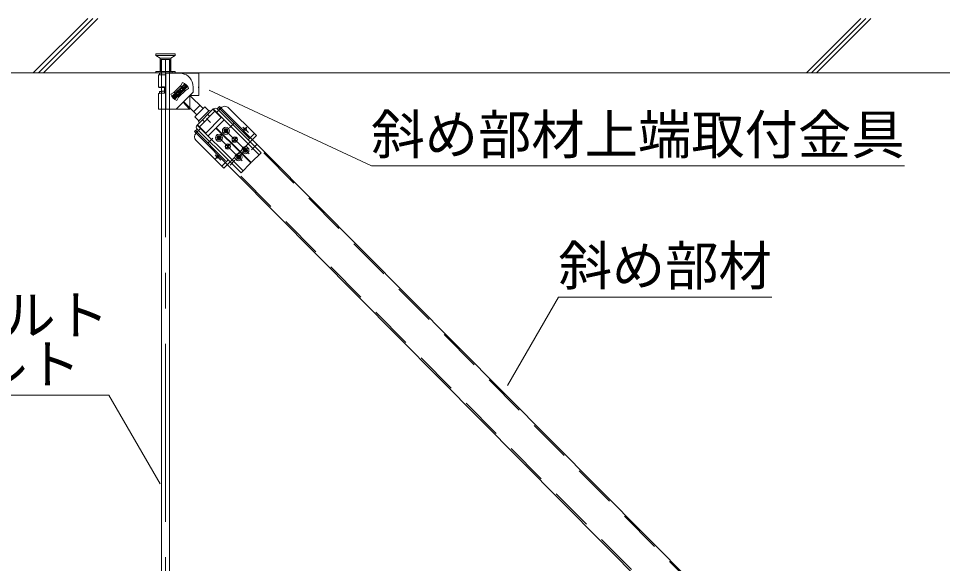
# Model space of a CAD drawing. Units: millimetres at full size, sheet at 1:40; details may follow other scales. Extents: x -7800 to 7800, y -5578 to 5485.
# Drawn here: x -7169 to -6129, y -708 to -95 of the extents above; entities that cross this region are included whole.
import ezdxf
from ezdxf.enums import TextEntityAlignment as Align

# ---------------------------------------------------------------- set-up
doc = ezdxf.new("R2010")
doc.units = ezdxf.units.MM
doc.header["$LTSCALE"] = 40
for name, pattern in [('CHAIN1', [8, 5, -1, 1, -1]), ('DASHED1', [1.8, 1.2, -0.6]), ('DOUBLE_CHAIN1', [8.8, 5, -1, 0.6, -0.6, 0.6, -1])]:
    doc.linetypes.add(name, pattern=pattern)
for name, color, linetype, lineweight in [('2-0_中心線', 4, 'CHAIN1', 9), ('2-1_吊り材', 4, 'DASHED1', 9), ('2-4_斜め部材', 3, 'DASHED1', 18), ('2-5_寸法', 3, 'Continuous', 18), ('2-6_文字', 3, 'Continuous', 18), ('2-7_金具', 4, 'DASHED1', 9), ('2-9_躯体', 4, 'DASHED1', 9)]:
    doc.layers.add(name, color=color, linetype=linetype, lineweight=lineweight)
doc.styles.add('ＭＳ ゴシック', font='')
doc.styles.get('ＭＳ ゴシック').set_extended_font_data('MS Gothic')

msp = doc.modelspace()

# ---------------------------------------------------------------- linework, layer by layer
at = {"layer": '2-0_中心線'}
msp.add_line((-7003.59, -141.16), (-7003.59, -1074.97), dxfattribs=at)
at = {"layer": '2-1_吊り材', "color": 3, "linetype": 'Continuous', "lineweight": 18}
for p, q in [((-7008.09, -156.26), (-7008.09, -978.76)), ((-6999.09, -156.26), (-6999.09, -978.76))]:
    msp.add_line(p, q, dxfattribs=at)
at = {"layer": '2-4_斜め部材'}
for p, q in [((-6943.76, -195.08), (-6129.77, -1014.78)), ((-6969.7, -221.19), (-6155.88, -1040.71))]:
    msp.add_line(p, q, dxfattribs=at)
at = {"layer": '2-5_寸法'}
for p, q in [((-6942.63, -193.96), (-6128.63, -1013.65)), ((-6970.84, -222.32), (-6157.02, -1041.84))]:
    msp.add_line(p, q, dxfattribs=at)
at = {"layer": '2-6_文字'}
for p, q in [((-7011.29, -158.57), (-7011.29, -172.38)), ((-7010.29, -156.57), (-7010.29, -158.4)), ((-7006.74, -156.26), (-7008.73, -156.26)), ((-7008.09, -158.78), (-7008.09, -158.78)), ((-7003.09, -156.26), (-7006.74, -156.26)), ((-7003.09, -156.26), (-6999.09, -156.26)), ((-7003.09, -156.57), (-6987.59, -156.57)), ((-7003.09, -195.29), (-7003.09, -158.22)), ((-6987.59, -156.57), (-6966.09, -156.57)), ((-6966.09, -181.52), (-6966.09, -156.57)), ((-7004.59, -172.03), (-7004.54, -179.03)), ((-6996.33, -182.59), (-6982, -168.36)), ((-6994.92, -182.6), (-6982.01, -169.77)), ((-6986.38, -170.49), (-6994.16, -178.27)), ((-6978.83, -171.55), (-6993.16, -185.79)), ((-6980.24, -171.55), (-6993.16, -184.37)), ((-6987.58, -177.07), (-6989.34, -175.3)), ((-6981, -175.87), (-6988.78, -183.65)), ((-6987.58, -177.07), (-6985.81, -175.31)), ((-6986.77, -170.89), (-6981.32, -176.19)), ((-6986.38, -170.49), (-6984.4, -167.07)), ((-6984.03, -173.55), (-6981.62, -171.15)), ((-6982.01, -169.77), (-6982, -168.36)), ((-6982.01, -169.77), (-6980.24, -171.55)), ((-6982, -168.36), (-6978.83, -171.55)), ((-6981, -175.87), (-6977.58, -173.89)), ((-6980.24, -171.55), (-6978.83, -171.55)), ((-6972.57, -178.03), (-6972.57, -171.57)), ((-6966.09, -172.07), (-6966.39, -172.07)), ((-6966.09, -181.52), (-6966.09, -173.07)), ((-7011.29, -179.38), (-7011.29, -196.83)), ((-7010.29, -177.17), (-7010.29, -179.21)), ((-6994.16, -178.27), (-6997.59, -180.25)), ((-6993.16, -185.79), (-6996.33, -182.59)), ((-6994.92, -182.6), (-6996.33, -182.59)), ((-6993.16, -184.37), (-6994.92, -182.6)), ((-6993.74, -177.85), (-6988.5, -183.37)), ((-6991.13, -180.6), (-6993.54, -182.99)), ((-6993.16, -184.37), (-6993.16, -185.79)), ((-6972.58, -178.05), (-6991.69, -197.15)), ((-6988.78, -183.65), (-6990.76, -187.08)), ((-6987.58, -177.07), (-6989.36, -178.83)), ((-6987.58, -177.07), (-6985.82, -178.85)), ((-6976.17, -181.47), (-6961.36, -196.38)), ((-6966.09, -181.52), (-6976.08, -181.52)), ((-6976.08, -181.52), (-6976.08, -197.15)), ((-6974.15, -181.52), (-6975.16, -180.62)), ((-7003.09, -197.15), (-7003.09, -195.29)), ((-7003.09, -197.15), (-6976.08, -197.15)), ((-6976.61, -197.15), (-6983.77, -189.23)), ((-6983.08, -188.71), (-6968.46, -203.43)), ((-6971.98, -199.88), (-6964.88, -192.84)), ((-6949.99, -196.82), (-6967.97, -214.9)), ((-6950.34, -197.17), (-6940.98, -206.48)), ((-6942.63, -193.96), (-6945.46, -196.8)), ((-6945.46, -196.8), (-6908.38, -233.69)), ((-6940.98, -195.55), (-6943.83, -198.43)), ((-6932.49, -195.53), (-6901.29, -226.56)), ((-6966.07, -210.08), (-6970.58, -205.54)), ((-6966.04, -210.11), (-6954.74, -198.78)), ((-6940.98, -206.48), (-6958.26, -223.85)), ((-6957.44, -207.43), (-6952.93, -211.97)), ((-6947.72, -199.07), (-6948.07, -199.43)), ((-6947.72, -199.07), (-6910.64, -235.96)), ((-6967.62, -214.54), (-6958.26, -223.85)), ((-6965.7, -217.15), (-6965.35, -216.8)), ((-6965.7, -217.15), (-6928.62, -254.03)), ((-6955.7, -227.1), (-6946.89, -218.23)), ((-6919.81, -245.17), (-6946.89, -218.23)), ((-6937.72, -209.02), (-6946.54, -217.88)), ((-6919.45, -244.82), (-6946.54, -217.88)), ((-6967.96, -219.42), (-6970.84, -222.32)), ((-6969.18, -223.92), (-6966.33, -221.04)), ((-6967.96, -219.42), (-6930.88, -256.3)), ((-6966.68, -220.69), (-6966.33, -221.04)), ((-6964.43, -218.42), (-6964.07, -218.77)), ((-6945.66, -228.65), (-6945.66, -229.65)), ((-6945.66, -228.65), (-6944.36, -228.65)), ((-6943.86, -226.85), (-6943.86, -228.15)), ((-6943.86, -226.85), (-6942.86, -226.85)), ((-6942.86, -226.85), (-6942.86, -228.15)), ((-6942.36, -228.65), (-6941.06, -228.65)), ((-6941.06, -228.65), (-6941.06, -229.65)), ((-6937.9, -220.85), (-6937.9, -221.85)), ((-6937.9, -220.85), (-6936.6, -220.85)), ((-6937.9, -221.85), (-6936.6, -221.85)), ((-6936.11, -219.05), (-6936.1, -220.35)), ((-6936.11, -219.05), (-6935.11, -219.05)), ((-6936.1, -222.35), (-6936.1, -223.65)), ((-6936.1, -223.65), (-6935.1, -223.65)), ((-6935.11, -219.05), (-6935.1, -220.35)), ((-6935.1, -222.35), (-6935.1, -223.65)), ((-6934.6, -220.85), (-6933.3, -220.85)), ((-6934.6, -221.85), (-6933.3, -221.85)), ((-6933.3, -220.85), (-6933.3, -221.85)), ((-6925.68, -231.22), (-6925.2, -228.57)), ((-6908.38, -233.69), (-6901.29, -226.56)), ((-6969.16, -232.4), (-6937.96, -263.43)), ((-6945.66, -229.65), (-6944.36, -229.65)), ((-6943.86, -230.15), (-6943.86, -231.45)), ((-6943.86, -231.45), (-6942.86, -231.45)), ((-6942.86, -230.15), (-6942.86, -231.45)), ((-6942.36, -229.65), (-6941.06, -229.65)), ((-6933.43, -239.02), (-6935.52, -237.31)), ((-6933.43, -239.02), (-6935.34, -240.94)), ((-6934.85, -237.85), (-6933.26, -238.06)), ((-6933.43, -239.02), (-6932.96, -236.36)), ((-6933.43, -239.02), (-6931.52, -240.93)), ((-6925.68, -231.22), (-6927.77, -229.51)), ((-6925.68, -231.22), (-6927.58, -233.14)), ((-6927.58, -233.14), (-6924.7, -232.2)), ((-6927.09, -230.05), (-6925.5, -230.26)), ((-6925.68, -231.22), (-6923.76, -233.13)), ((-6908.38, -233.69), (-6895.97, -246.03)), ((-6935.34, -240.94), (-6932.46, -240)), ((-6921.88, -248.71), (-6921.88, -250.01)), ((-6921.88, -248.71), (-6920.88, -248.71)), ((-6920.88, -248.71), (-6920.88, -250.01)), ((-6919.81, -245.17), (-6919.45, -244.82)), ((-6919.81, -245.17), (-6907.4, -257.51)), ((-6919.45, -244.82), (-6907.04, -257.16)), ((-6915.93, -242.72), (-6914.63, -242.71)), ((-6915.93, -242.72), (-6915.92, -243.72)), ((-6915.92, -243.72), (-6914.62, -243.71)), ((-6914.13, -240.91), (-6914.13, -242.21)), ((-6914.13, -240.91), (-6913.13, -240.91)), ((-6914.12, -244.21), (-6914.12, -245.51)), ((-6914.12, -245.51), (-6913.12, -245.51)), ((-6913.13, -240.91), (-6913.13, -242.21)), ((-6913.12, -244.21), (-6913.12, -245.51)), ((-6912.63, -242.71), (-6911.33, -242.71)), ((-6912.62, -243.71), (-6911.32, -243.71)), ((-6911.33, -242.71), (-6911.32, -243.71)), ((-6895.97, -246.03), (-6907.04, -257.16)), ((-6937.96, -263.43), (-6930.88, -256.3)), ((-6930.88, -256.3), (-6918.47, -268.64)), ((-6923.68, -250.51), (-6923.68, -251.51)), ((-6923.68, -250.51), (-6922.38, -250.51)), ((-6923.68, -251.51), (-6922.38, -251.51)), ((-6921.88, -252.01), (-6921.88, -253.31)), ((-6921.88, -253.31), (-6920.88, -253.31)), ((-6920.88, -252.01), (-6920.88, -253.31)), ((-6920.38, -250.51), (-6919.08, -250.51)), ((-6920.38, -251.51), (-6919.08, -251.51)), ((-6919.08, -250.51), (-6919.08, -251.51)), ((-6918.47, -268.64), (-6907.4, -257.51))]:
    msp.add_line(p, q, dxfattribs=at)
at = {"layer": '2-6_文字', "linetype": 'DASHED1'}
for p, q in [((-7008.09, -156.26), (-7008.09, -181.26)), ((-7008.09, -156.8), (-7008.09, -171.28)), ((-6999.09, -156.26), (-6999.09, -181.26)), ((-6986.4, -172.73), (-6983.23, -175.92)), ((-6985.79, -172.12), (-6982.62, -175.31)), ((-7008.09, -177.39), (-7008.08, -197.08)), ((-6992.55, -178.83), (-6989.38, -182.03)), ((-6991.94, -178.23), (-6988.77, -181.42)), ((-6973.75, -195.26), (-6973.75, -195.26)), ((-6947.72, -199.07), (-6949.99, -196.82)), ((-6965.35, -216.8), (-6948.07, -199.43)), ((-6955.98, -202.84), (-6953.71, -205.1)), ((-6943.83, -198.43), (-6946.09, -200.7)), ((-6965.7, -217.15), (-6967.97, -214.9)), ((-6961.98, -208.87), (-6959.71, -211.13)), ((-6966.33, -221.04), (-6964.07, -218.77)), ((-6910.65, -231.43), (-6903.56, -224.3)), ((-6919.45, -244.82), (-6908.38, -233.69)), ((-6910.64, -235.96), (-6898.23, -248.3)), ((-6930.88, -256.3), (-6919.81, -245.17)), ((-6922.07, -242.92), (-6921.72, -242.56)), ((-6940.23, -261.17), (-6933.15, -254.05)), ((-6928.62, -254.03), (-6916.21, -266.38))]:
    msp.add_line(p, q, dxfattribs=at)
at = {"layer": '2-6_文字', "linetype": 'CHAIN1'}
for p, q in [((-6938.73, -218.24), (-6909.41, -247.41)), ((-6931.51, -217.95), (-6925.9, -212.31)), ((-6916.49, -217.09), (-6910.29, -223.25)), ((-6916.25, -221.75), (-6911.96, -217.43)), ((-6946.49, -226.04), (-6917.17, -255.21)), ((-6946.03, -231.83), (-6940.38, -226.16)), ((-6938.4, -224.17), (-6933, -218.73)), ((-6928.48, -234.04), (-6923.07, -228.61)), ((-6955.79, -235.27), (-6950.28, -229.73)), ((-6936.1, -241.7), (-6930.46, -236.03)), ((-6906.7, -242.63), (-6901.09, -236.99)), ((-6947.52, -248.29), (-6941.32, -254.45)), ((-6947.37, -253.03), (-6942.84, -248.47)), ((-6924.05, -253.69), (-6918.4, -248.02)), ((-6911.02, -240.59), (-6916.8, -246.41)), ((-6930.98, -259.95), (-6925.46, -254.41))]:
    msp.add_line(p, q, dxfattribs=at)
at = {"layer": '2-6_文字', "color": 7}
for p, q in [((-6618.84, -508.02), (-6561.29, -408.34)), ((-6561.29, -408.34), (-6321.29, -408.34)), ((-7067.19, -518.9), (-7577.19, -518.9)), ((-7009.64, -618.58), (-7067.19, -518.9))]:
    msp.add_line(p, q, dxfattribs=at)
at = {"layer": '2-6_文字'}
for points in [[(-7003.09, -158.22), (-7004.51, -158.22), (-7005.89, -158.24), (-7007.19, -158.27), (-7008.36, -158.3), (-7009.37, -158.35), (-7010.19, -158.4), (-7010.79, -158.45), (-7011.16, -158.51), (-7011.29, -158.57)], [(-7008.09, -156.8), (-7007.57, -156.5), (-7007.19, -156.28)], [(-7003.09, -158.22), (-7003.09, -156.57), (-7003.09, -156.26)], [(-7004.61, -172.03), (-7005.98, -172.04), (-7007.27, -172.07), (-7008.43, -172.11), (-7009.43, -172.15), (-7010.24, -172.2), (-7010.83, -172.26), (-7011.18, -172.32), (-7011.29, -172.38), (-7011.14, -172.44), (-7010.76, -172.5), (-7010.14, -172.56), (-7009.31, -172.61), (-7008.28, -172.65), (-7007.1, -172.69), (-7005.8, -172.72), (-7004.6, -172.73)], [(-7004.61, -172.17), (-7005.41, -172.18), (-7006.14, -172.21), (-7006.78, -172.23), (-7007.31, -172.26), (-7007.71, -172.3), (-7007.97, -172.33), (-7008.08, -172.37), (-7008.04, -172.41), (-7007.85, -172.44), (-7007.51, -172.48), (-7007.04, -172.51), (-7006.45, -172.54), (-7005.76, -172.56), (-7004.99, -172.58), (-7004.6, -172.59)], [(-6966.39, -172.07), (-6966.39, -173.07), (-6966.09, -173.07)], [(-7004.55, -179.03), (-7005.93, -179.05), (-7007.23, -179.08), (-7008.39, -179.11), (-7009.4, -179.16), (-7010.21, -179.21), (-7010.81, -179.26), (-7011.17, -179.32), (-7011.29, -179.38)], [(-7008.09, -177.39), (-7007.57, -177.09), (-7007.19, -176.87)], [(-6966.07, -210.08), (-6954.72, -198.81), (-6959.23, -194.27), (-6970.58, -205.54)]]:
    msp.add_lwpolyline(points, dxfattribs=at)
at = {"layer": '2-6_文字', "color": 7}
msp.add_lwpolyline([(-6171.93, -260.76), (-6771.93, -260.76), (-6954.29, -175.8)], dxfattribs=at)
at = {"layer": '2-6_文字', "linetype": 'DOUBLE_CHAIN1'}
msp.add_lwpolyline([(-7003.08, -197.15), (-7004.51, -197.15), (-7005.89, -197.13), (-7007.18, -197.1), (-7008.35, -197.07), (-7009.37, -197.02), (-7010.19, -196.97), (-7010.79, -196.92), (-7011.28, -196.83)], dxfattribs=at)
at = {"layer": '2-6_文字'}
for centre, radius in [((-6935.6, -221.35), 4), ((-6914.04, -219.52), 1.5), ((-6943.36, -229.15), 4), ((-6943.36, -229.15), 2.25), ((-6935.6, -221.35), 2.25), ((-6925.68, -231.22), 3), ((-6925.68, -231.22), 3), ((-6925.68, -231.22), 2.7), ((-6933.43, -239.02), 3), ((-6933.43, -239.02), 3), ((-6933.43, -239.02), 2.7), ((-6945.07, -250.72), 1.5), ((-6921.38, -251.01), 4), ((-6921.38, -251.01), 2.25), ((-6913.62, -243.21), 4), ((-6913.62, -243.21), 2.25)]:
    msp.add_circle(centre, radius, dxfattribs=at)
for centre, radius, start, end in [((-7004.91, -197.1), 40.88, 92.5588, 97.55402), ((-6987.57, -171.57), 15, 10.54723, 89.99998), ((-6987.58, -177.07), 10.5, 17.62668, 72.37388), ((-6987.57, -171.57), 15, 0, 10.54723), ((-7005.78, -207.71), 30.86, 87.75647, 98.39833), ((-6987.58, -177.07), 10.5, 197.62581, 252.37382), ((-6947.72, -199.07), 3.2, 45.15432, 135.15432), ((-6936.72, -199.79), 6, 45.15432, 135.15432), ((-6954.04, -199.49), 1, 315.07015, 135.07015), ((-6965.7, -217.15), 3.2, 135.15432, 225.15432), ((-6965.34, -210.81), 1, 135.07015, 315.07015), ((-6964.93, -228.15), 6, 135.15432, 225.15432), ((-6944.36, -228.15), 0.5, 270.07013, 0.07015), ((-6942.36, -228.15), 0.5, 180.07015, 270.07015), ((-6936.6, -220.35), 0.5, 270.07013, 0.07015), ((-6936.6, -222.35), 0.5, 0.07015, 90.07013), ((-6934.6, -220.35), 0.5, 180.07015, 270.07015), ((-6934.6, -222.35), 0.5, 90.07015, 180.07015), ((-6944.36, -230.15), 0.5, 0.07015, 90.07013), ((-6942.36, -230.15), 0.5, 90.07015, 180.07015), ((-6914.63, -242.21), 0.5, 270.07013, 0.07015), ((-6914.62, -244.21), 0.5, 0.07015, 90.07013), ((-6912.63, -242.21), 0.5, 180.07015, 270.07015), ((-6912.62, -244.21), 0.5, 90.07015, 180.07015), ((-6922.38, -250.01), 0.5, 270.07013, 0.07015), ((-6922.38, -252.01), 0.5, 0.07015, 90.07013), ((-6920.38, -250.01), 0.5, 180.07015, 270.07015), ((-6920.38, -252.01), 0.5, 90.07015, 180.07015)]:
    msp.add_arc(centre, radius, start, end, dxfattribs=at)
at = {"layer": '2-7_金具'}
for p, q in [((-7008.09, -141.26), (-7008.09, -181.26)), ((-6999.09, -141.26), (-6999.09, -181.26))]:
    msp.add_line(p, q, dxfattribs=at)
at = {"layer": '2-9_躯体', "color": 7, "linetype": 'Continuous', "lineweight": 18}
for p, q in [((-7091.1, -95.07), (-7152.3, -156.26)), ((-7085.38, -95), (-7146.64, -156.26)), ((-7079.72, -95), (-7140.98, -156.26)), ((-6221.12, -95.07), (-6282.31, -156.26)), ((-6215.4, -95), (-6276.66, -156.26)), ((-6209.74, -95), (-6271, -156.26)), ((-7282.6, -156.26), (-4982.07, -156.26))]:
    msp.add_line(p, q, dxfattribs=at)
at = {"layer": '2-9_躯体'}
for p, q in [((-6992.59, -134.76), (-7014.59, -134.76)), ((-6992.59, -136.76), (-7014.59, -136.76)), ((-7009.59, -139.76), (-7009.59, -154.76)), ((-6997.59, -139.76), (-7009.59, -139.76)), ((-7008.59, -141.26), (-7008.59, -156.26)), ((-7008.59, -141.26), (-7008.09, -141.26)), ((-6998.59, -141.26), (-7008.09, -141.26)), ((-6998.59, -141.26), (-6998.59, -156.26)), ((-7014.59, -154.76), (-7014.59, -156.26)), ((-6992.59, -154.76), (-7014.59, -154.76)), ((-6996.05, -154.76), (-6996.05, -156.26)), ((-6992.59, -154.76), (-6992.59, -156.26))]:
    msp.add_line(p, q, dxfattribs=at)
for points in [[(-7014.59, -134.76), (-7014.59, -136.76), (-7009.59, -139.76)], [(-6992.59, -134.76), (-6992.59, -136.76), (-6997.59, -139.76), (-6997.59, -154.76)]]:
    msp.add_lwpolyline(points, dxfattribs=at)

# ---------------------------------------------------------------- texts
at = {"layer": '2-6_文字', "color": 7, "style": 'ＭＳ ゴシック'}
for s, p in [('斜め部材上端取付金具', (-6771.93, -260.76)), ('斜め部材', (-6561.29, -408.34)), ('吊りボルト', (-7367.19, -463.9)), ('：3/8”吊りボルト', (-7577.19, -518.9))]:
    msp.add_text(s, height=43.99, dxfattribs=at).set_placement(p, align=Align.BOTTOM_LEFT)

doc.saveas('drawing.dxf')
